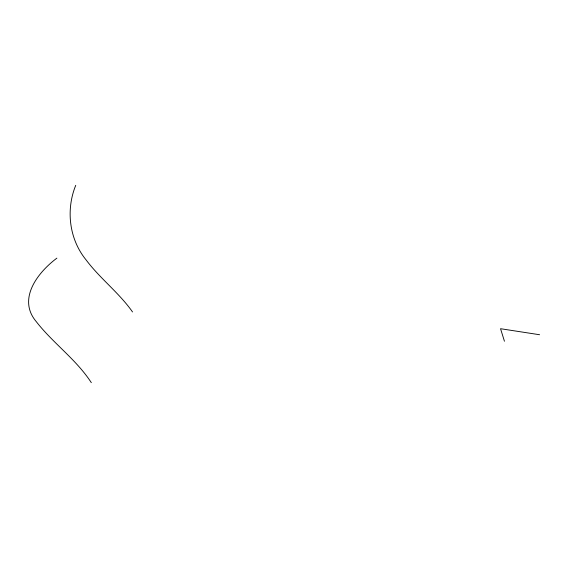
<?xml version="1.0" encoding="UTF-8"?>
<svg xmlns="http://www.w3.org/2000/svg" width="568" height="568" viewBox="0 0 568 568"><rect width="100%" height="100%" fill="white"/><g stroke="black" fill="none" stroke-linecap="round" stroke-linejoin="round"><path stroke-width="0.85" d="M75.736 185.331C65.703 209.968 69.189 239.242 86.144 259.974C100.096 278.632 119.131 292.839 132.529 311.946M56.885 258.142C37.921 272.306 17.047 298.882 36.21 321.566C53.058 343.285 76.254 359.416 91.32 382.669M539.6 334.737L500.536 328.709L504.441 341.24"/></g></svg>
